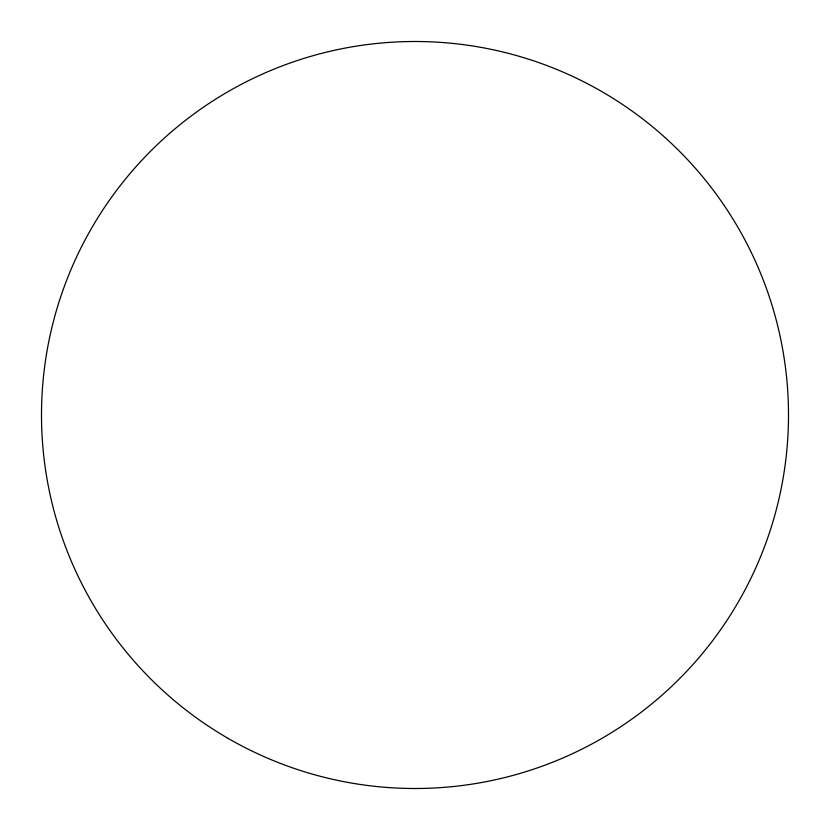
<?xml version="1.0" encoding="UTF-8"?>
<svg xmlns="http://www.w3.org/2000/svg" width="830" height="830" viewBox="0 0 830 830"><rect width="100%" height="100%" fill="white"/><g stroke="black" fill="none" stroke-linecap="round" stroke-linejoin="round"><path stroke-width="1.25" d="M228.25 738.461A373.5 373.5 0 0 0 788.5 415A373.5 373.5 0 0 0 228.25 91.539A373.5 373.5 0 0 0 228.25 738.461"/></g></svg>
